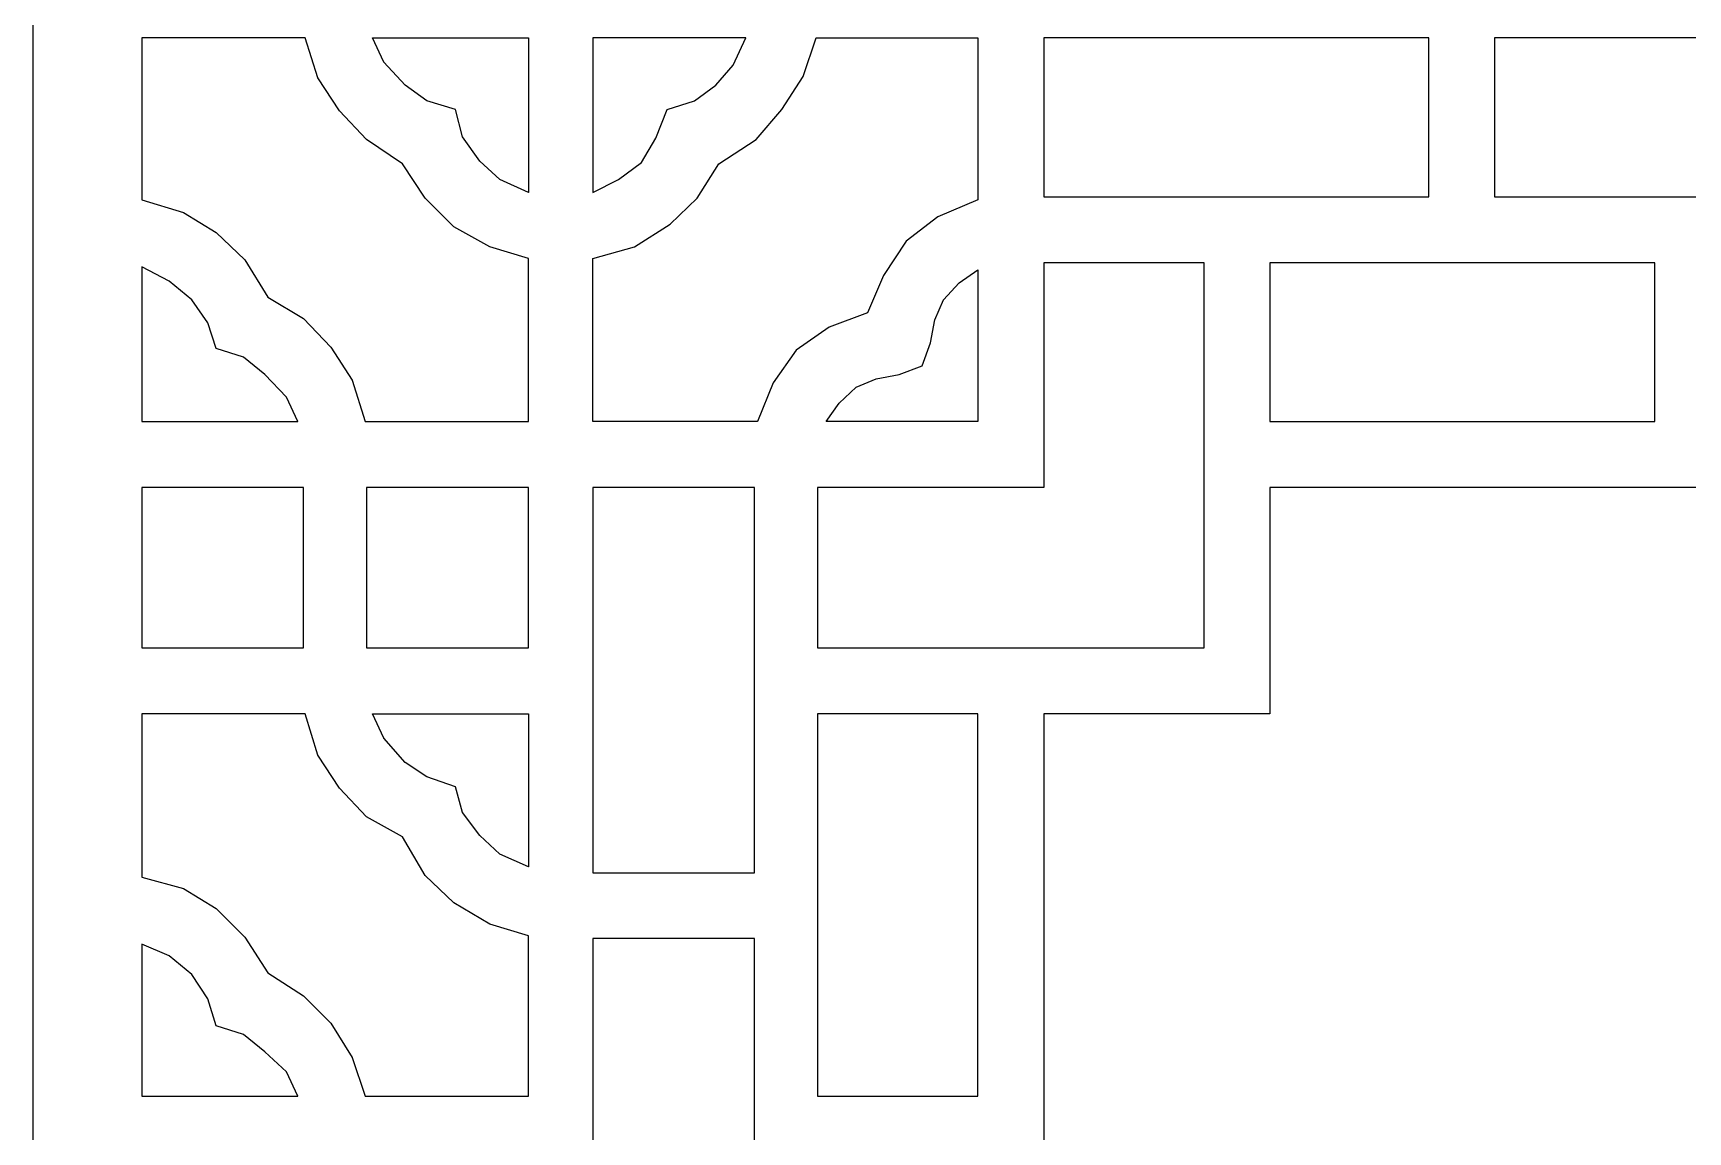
# Model space of a CAD drawing. Header units: centimetres. Extents: x 18.13 to 27, y 0.12 to 9.
# Drawn here: x 18.13 to 22.569, y 4.562 to 7.508 of the extents above; entities that cross this region are included whole.
import ezdxf

# ---------------------------------------------------------------- set-up
doc = ezdxf.new("R2010")
doc.units = ezdxf.units.CM
doc.header["$MEASUREMENT"] = 0
doc.layers.add('layer 1', color=7, linetype='Continuous')

msp = doc.modelspace()

# ---------------------------------------------------------------- linework, layer by layer
at = {"layer": 'layer 1', "color": 250}
for points, knots in [([(18.13026, 9.00077), (18.13026, 9.00077), (18.13026, 0.12357), (18.13026, 0.12357), (18.13026, 0.12357), (18.13026, 0.12357), (26.99977, 0.12357), (26.99977, 0.12357), (26.99977, 0.12357), (26.99977, 0.12357), (26.99977, 9.00077), (26.99977, 9.00077), (26.99977, 9.00077), (26.99977, 9.00077), (18.13026, 9.00077), (18.13026, 9.00077)], [0, 0, 0, 0, 0.2, 0.2, 0.2, 0.2, 0.4, 0.4, 0.4, 0.4, 0.6, 0.6, 0.6, 0.6, 1, 1, 1, 1]), ([(19.02104, 6.46662), (19.02104, 6.46662), (18.98652, 6.57798), (18.98652, 6.57798), (18.98652, 6.57798), (18.98652, 6.57798), (18.9289, 6.66628), (18.9289, 6.66628), (18.9289, 6.66628), (18.9289, 6.66628), (18.85594, 6.74308), (18.85594, 6.74308), (18.85594, 6.74308), (18.85594, 6.74308), (18.75995, 6.80066), (18.75995, 6.80066), (18.75995, 6.80066), (18.75995, 6.80066), (18.69855, 6.90049), (18.69855, 6.90049), (18.69855, 6.90049), (18.69855, 6.90049), (18.62174, 6.97349), (18.62174, 6.97349), (18.62174, 6.97349), (18.62174, 6.97349), (18.53341, 7.02721), (18.53341, 7.02721), (18.53341, 7.02721), (18.53341, 7.02721), (18.42207, 7.06176), (18.42207, 7.06176), (18.42207, 7.06176), (18.42207, 7.06176), (18.42207, 7.49564), (18.42207, 7.49564), (18.42207, 7.49564), (18.42207, 7.49564), (18.85981, 7.49564), (18.85981, 7.49564), (18.85981, 7.49564), (18.85981, 7.49564), (18.89436, 7.38811), (18.89436, 7.38811), (18.89436, 7.38811), (18.89436, 7.38811), (18.95194, 7.29984), (18.95194, 7.29984), (18.95194, 7.29984), (18.95194, 7.29984), (19.02491, 7.22301), (19.02491, 7.22301), (19.02491, 7.22301), (19.02491, 7.22301), (19.12088, 7.15777), (19.12088, 7.15777), (19.12088, 7.15777), (19.12088, 7.15777), (19.18233, 7.06562), (19.18233, 7.06562), (19.18233, 7.06562), (19.18233, 7.06562), (19.25913, 6.9888), (19.25913, 6.9888), (19.25913, 6.9888), (19.25913, 6.9888), (19.3551, 6.93508), (19.3551, 6.93508), (19.3551, 6.93508), (19.3551, 6.93508), (19.45879, 6.90432), (19.45879, 6.90432), (19.45879, 6.90432), (19.45879, 6.90432), (19.45879, 6.46662), (19.45879, 6.46662), (19.45879, 6.46662), (19.45879, 6.46662), (19.02104, 6.46662), (19.02104, 6.46662)], [0, 0, 0, 0, 0.047619, 0.047619, 0.047619, 0.047619, 0.0952381, 0.0952381, 0.0952381, 0.0952381, 0.1428571, 0.1428571, 0.1428571, 0.1428571, 0.1904762, 0.1904762, 0.1904762, 0.1904762, 0.2380952, 0.2380952, 0.2380952, 0.2380952, 0.2857143, 0.2857143, 0.2857143, 0.2857143, 0.3333333, 0.3333333, 0.3333333, 0.3333333, 0.3809524, 0.3809524, 0.3809524, 0.3809524, 0.4285714, 0.4285714, 0.4285714, 0.4285714, 0.4761905, 0.4761905, 0.4761905, 0.4761905, 0.5238095, 0.5238095, 0.5238095, 0.5238095, 0.5714286, 0.5714286, 0.5714286, 0.5714286, 0.6190476, 0.6190476, 0.6190476, 0.6190476, 0.6666667, 0.6666667, 0.6666667, 0.6666667, 0.7142857, 0.7142857, 0.7142857, 0.7142857, 0.7619048, 0.7619048, 0.7619048, 0.7619048, 0.8095238, 0.8095238, 0.8095238, 0.8095238, 0.8571429, 0.8571429, 0.8571429, 0.8571429, 0.9047619, 0.9047619, 0.9047619, 0.9047619, 1, 1, 1, 1]), ([(19.45879, 7.08096), (19.45879, 7.08096), (19.45879, 7.49564), (19.45879, 7.49564), (19.45879, 7.49564), (19.45879, 7.49564), (19.04026, 7.49564), (19.04026, 7.49564), (19.04026, 7.49564), (19.04026, 7.49564), (19.07097, 7.43041), (19.07097, 7.43041), (19.07097, 7.43041), (19.07097, 7.43041), (19.12858, 7.36895), (19.12858, 7.36895), (19.12858, 7.36895), (19.12858, 7.36895), (19.18617, 7.32669), (19.18617, 7.32669), (19.18617, 7.32669), (19.18617, 7.32669), (19.26294, 7.30367), (19.26294, 7.30367), (19.26294, 7.30367), (19.26294, 7.30367), (19.28217, 7.2307), (19.28217, 7.2307), (19.28217, 7.2307), (19.28217, 7.2307), (19.32823, 7.16544), (19.32823, 7.16544), (19.32823, 7.16544), (19.32823, 7.16544), (19.382, 7.11553), (19.382, 7.11553), (19.382, 7.11553), (19.382, 7.11553), (19.45879, 7.08096), (19.45879, 7.08096)], [0, 0, 0, 0, 0.0909091, 0.0909091, 0.0909091, 0.0909091, 0.1818182, 0.1818182, 0.1818182, 0.1818182, 0.2727273, 0.2727273, 0.2727273, 0.2727273, 0.3636364, 0.3636364, 0.3636364, 0.3636364, 0.4545455, 0.4545455, 0.4545455, 0.4545455, 0.5454545, 0.5454545, 0.5454545, 0.5454545, 0.6363636, 0.6363636, 0.6363636, 0.6363636, 0.7272727, 0.7272727, 0.7272727, 0.7272727, 0.8181818, 0.8181818, 0.8181818, 0.8181818, 1, 1, 1, 1]), ([(19.63155, 7.49564), (19.63155, 7.49564), (20.04239, 7.49564), (20.04239, 7.49564), (20.04239, 7.49564), (20.04239, 7.49564), (20.00784, 7.42272), (20.00784, 7.42272), (20.00784, 7.42272), (20.00784, 7.42272), (19.96178, 7.36895), (19.96178, 7.36895), (19.96178, 7.36895), (19.96178, 7.36895), (19.90418, 7.32669), (19.90418, 7.32669), (19.90418, 7.32669), (19.90418, 7.32669), (19.83119, 7.30367), (19.83119, 7.30367), (19.83119, 7.30367), (19.83119, 7.30367), (19.80049, 7.22686), (19.80049, 7.22686), (19.80049, 7.22686), (19.80049, 7.22686), (19.76209, 7.1616), (19.76209, 7.1616), (19.76209, 7.1616), (19.76209, 7.1616), (19.7007, 7.11553), (19.7007, 7.11553), (19.7007, 7.11553), (19.7007, 7.11553), (19.63155, 7.08096), (19.63155, 7.08096), (19.63155, 7.08096), (19.63155, 7.08096), (19.63155, 7.49564), (19.63155, 7.49564)], [0, 0, 0, 0, 0.0909091, 0.0909091, 0.0909091, 0.0909091, 0.1818182, 0.1818182, 0.1818182, 0.1818182, 0.2727273, 0.2727273, 0.2727273, 0.2727273, 0.3636364, 0.3636364, 0.3636364, 0.3636364, 0.4545455, 0.4545455, 0.4545455, 0.4545455, 0.5454545, 0.5454545, 0.5454545, 0.5454545, 0.6363636, 0.6363636, 0.6363636, 0.6363636, 0.7272727, 0.7272727, 0.7272727, 0.7272727, 0.8181818, 0.8181818, 0.8181818, 0.8181818, 1, 1, 1, 1]), ([(20.66442, 7.06176), (20.66442, 7.06176), (20.66442, 7.49564), (20.66442, 7.49564), (20.66442, 7.49564), (20.66442, 7.49564), (20.23055, 7.49564), (20.23055, 7.49564), (20.23055, 7.49564), (20.23055, 7.49564), (20.19595, 7.39196), (20.19595, 7.39196), (20.19595, 7.39196), (20.19595, 7.39196), (20.13838, 7.30367), (20.13838, 7.30367), (20.13838, 7.30367), (20.13838, 7.30367), (20.06927, 7.22301), (20.06927, 7.22301), (20.06927, 7.22301), (20.06927, 7.22301), (19.96948, 7.15777), (19.96948, 7.15777), (19.96948, 7.15777), (19.96948, 7.15777), (19.91185, 7.06562), (19.91185, 7.06562), (19.91185, 7.06562), (19.91185, 7.06562), (19.83888, 6.99647), (19.83888, 6.99647), (19.83888, 6.99647), (19.83888, 6.99647), (19.74293, 6.93508), (19.74293, 6.93508), (19.74293, 6.93508), (19.74293, 6.93508), (19.63155, 6.90432), (19.63155, 6.90432), (19.63155, 6.90432), (19.63155, 6.90432), (19.63155, 6.46662), (19.63155, 6.46662), (19.63155, 6.46662), (19.63155, 6.46662), (20.07312, 6.46662), (20.07312, 6.46662), (20.07312, 6.46662), (20.07312, 6.46662), (20.11535, 6.57028), (20.11535, 6.57028), (20.11535, 6.57028), (20.11535, 6.57028), (20.17679, 6.65861), (20.17679, 6.65861), (20.17679, 6.65861), (20.17679, 6.65861), (20.26508, 6.72005), (20.26508, 6.72005), (20.26508, 6.72005), (20.26508, 6.72005), (20.36876, 6.75847), (20.36876, 6.75847), (20.36876, 6.75847), (20.36876, 6.75847), (20.411, 6.85825), (20.411, 6.85825), (20.411, 6.85825), (20.411, 6.85825), (20.47244, 6.9504), (20.47244, 6.9504), (20.47244, 6.9504), (20.47244, 6.9504), (20.55692, 7.01568), (20.55692, 7.01568), (20.55692, 7.01568), (20.55692, 7.01568), (20.66442, 7.06176), (20.66442, 7.06176)], [0, 0, 0, 0, 0.047619, 0.047619, 0.047619, 0.047619, 0.0952381, 0.0952381, 0.0952381, 0.0952381, 0.1428571, 0.1428571, 0.1428571, 0.1428571, 0.1904762, 0.1904762, 0.1904762, 0.1904762, 0.2380952, 0.2380952, 0.2380952, 0.2380952, 0.2857143, 0.2857143, 0.2857143, 0.2857143, 0.3333333, 0.3333333, 0.3333333, 0.3333333, 0.3809524, 0.3809524, 0.3809524, 0.3809524, 0.4285714, 0.4285714, 0.4285714, 0.4285714, 0.4761905, 0.4761905, 0.4761905, 0.4761905, 0.5238095, 0.5238095, 0.5238095, 0.5238095, 0.5714286, 0.5714286, 0.5714286, 0.5714286, 0.6190476, 0.6190476, 0.6190476, 0.6190476, 0.6666667, 0.6666667, 0.6666667, 0.6666667, 0.7142857, 0.7142857, 0.7142857, 0.7142857, 0.7619048, 0.7619048, 0.7619048, 0.7619048, 0.8095238, 0.8095238, 0.8095238, 0.8095238, 0.8571429, 0.8571429, 0.8571429, 0.8571429, 0.9047619, 0.9047619, 0.9047619, 0.9047619, 1, 1, 1, 1]), ([(20.84102, 7.06944), (20.84102, 7.06944), (20.84102, 7.49564), (20.84102, 7.49564), (20.84102, 7.49564), (20.84102, 7.49564), (21.87388, 7.49564), (21.87388, 7.49564), (21.87388, 7.49564), (21.87388, 7.49564), (21.87388, 7.06944), (21.87388, 7.06944), (21.87388, 7.06944), (21.87388, 7.06944), (20.84102, 7.06944), (20.84102, 7.06944)], [0, 0, 0, 0, 0.2, 0.2, 0.2, 0.2, 0.4, 0.4, 0.4, 0.4, 0.6, 0.6, 0.6, 0.6, 1, 1, 1, 1]), ([(22.0505, 7.49564), (22.0505, 7.49564), (22.565, 7.49564), (22.565, 7.49564), (22.565, 7.49564), (22.565, 7.49564), (23.07952, 7.49564), (23.07952, 7.49564), (23.07952, 7.49564), (23.07952, 7.49564), (23.07952, 7.06944), (23.07952, 7.06944), (23.07952, 7.06944), (23.07952, 7.06944), (22.565, 7.06944), (22.565, 7.06944), (22.565, 7.06944), (22.565, 7.06944), (22.0505, 7.06944), (22.0505, 7.06944), (22.0505, 7.06944), (22.0505, 7.06944), (22.0505, 7.49564), (22.0505, 7.49564)], [0, 0, 0, 0, 0.1428571, 0.1428571, 0.1428571, 0.1428571, 0.2857143, 0.2857143, 0.2857143, 0.2857143, 0.4285714, 0.4285714, 0.4285714, 0.4285714, 0.5714286, 0.5714286, 0.5714286, 0.5714286, 0.7142857, 0.7142857, 0.7142857, 0.7142857, 1, 1, 1, 1]), ([(18.84058, 6.46662), (18.84058, 6.46662), (18.42207, 6.46662), (18.42207, 6.46662), (18.42207, 6.46662), (18.42207, 6.46662), (18.42207, 6.88131), (18.42207, 6.88131), (18.42207, 6.88131), (18.42207, 6.88131), (18.49504, 6.8429), (18.49504, 6.8429), (18.49504, 6.8429), (18.49504, 6.8429), (18.55645, 6.79298), (18.55645, 6.79298), (18.55645, 6.79298), (18.55645, 6.79298), (18.5987, 6.73157), (18.5987, 6.73157), (18.5987, 6.73157), (18.5987, 6.73157), (18.62174, 6.66243), (18.62174, 6.66243), (18.62174, 6.66243), (18.62174, 6.66243), (18.69472, 6.63941), (18.69472, 6.63941), (18.69472, 6.63941), (18.69472, 6.63941), (18.75227, 6.59335), (18.75227, 6.59335), (18.75227, 6.59335), (18.75227, 6.59335), (18.80988, 6.53191), (18.80988, 6.53191), (18.80988, 6.53191), (18.80988, 6.53191), (18.84058, 6.46662), (18.84058, 6.46662)], [0, 0, 0, 0, 0.0909091, 0.0909091, 0.0909091, 0.0909091, 0.1818182, 0.1818182, 0.1818182, 0.1818182, 0.2727273, 0.2727273, 0.2727273, 0.2727273, 0.3636364, 0.3636364, 0.3636364, 0.3636364, 0.4545455, 0.4545455, 0.4545455, 0.4545455, 0.5454545, 0.5454545, 0.5454545, 0.5454545, 0.6363636, 0.6363636, 0.6363636, 0.6363636, 0.7272727, 0.7272727, 0.7272727, 0.7272727, 0.8181818, 0.8181818, 0.8181818, 0.8181818, 1, 1, 1, 1]), ([(20.23439, 6.28999), (20.23439, 6.28999), (20.84102, 6.28999), (20.84102, 6.28999), (20.84102, 6.28999), (20.84102, 6.28999), (20.84102, 6.89283), (20.84102, 6.89283), (20.84102, 6.89283), (20.84102, 6.89283), (21.27103, 6.89283), (21.27103, 6.89283), (21.27103, 6.89283), (21.27103, 6.89283), (21.27103, 5.85996), (21.27103, 5.85996), (21.27103, 5.85996), (21.27103, 5.85996), (20.23439, 5.85996), (20.23439, 5.85996), (20.23439, 5.85996), (20.23439, 5.85996), (20.23439, 6.28999), (20.23439, 6.28999)], [0, 0, 0, 0, 0.1428571, 0.1428571, 0.1428571, 0.1428571, 0.2857143, 0.2857143, 0.2857143, 0.2857143, 0.4285714, 0.4285714, 0.4285714, 0.4285714, 0.5714286, 0.5714286, 0.5714286, 0.5714286, 0.7142857, 0.7142857, 0.7142857, 0.7142857, 1, 1, 1, 1]), ([(21.44771, 6.46662), (21.44771, 6.46662), (21.44771, 6.89283), (21.44771, 6.89283), (21.44771, 6.89283), (21.44771, 6.89283), (22.48053, 6.89283), (22.48053, 6.89283), (22.48053, 6.89283), (22.48053, 6.89283), (22.48053, 6.46662), (22.48053, 6.46662), (22.48053, 6.46662), (22.48053, 6.46662), (21.44771, 6.46662), (21.44771, 6.46662)], [0, 0, 0, 0, 0.2, 0.2, 0.2, 0.2, 0.4, 0.4, 0.4, 0.4, 0.6, 0.6, 0.6, 0.6, 1, 1, 1, 1]), ([(20.2574, 6.46662), (20.2574, 6.46662), (20.66442, 6.46662), (20.66442, 6.46662), (20.66442, 6.46662), (20.66442, 6.46662), (20.66442, 6.87364), (20.66442, 6.87364), (20.66442, 6.87364), (20.66442, 6.87364), (20.61451, 6.83909), (20.61451, 6.83909), (20.61451, 6.83909), (20.61451, 6.83909), (20.57226, 6.79298), (20.57226, 6.79298), (20.57226, 6.79298), (20.57226, 6.79298), (20.54922, 6.73927), (20.54922, 6.73927), (20.54922, 6.73927), (20.54922, 6.73927), (20.53769, 6.67779), (20.53769, 6.67779), (20.53769, 6.67779), (20.53769, 6.67779), (20.51469, 6.61634), (20.51469, 6.61634), (20.51469, 6.61634), (20.51469, 6.61634), (20.45325, 6.59335), (20.45325, 6.59335), (20.45325, 6.59335), (20.45325, 6.59335), (20.3918, 6.58182), (20.3918, 6.58182), (20.3918, 6.58182), (20.3918, 6.58182), (20.33805, 6.55879), (20.33805, 6.55879), (20.33805, 6.55879), (20.33805, 6.55879), (20.29198, 6.51652), (20.29198, 6.51652), (20.29198, 6.51652), (20.29198, 6.51652), (20.2574, 6.46662), (20.2574, 6.46662)], [0, 0, 0, 0, 0.0769231, 0.0769231, 0.0769231, 0.0769231, 0.1538462, 0.1538462, 0.1538462, 0.1538462, 0.2307692, 0.2307692, 0.2307692, 0.2307692, 0.3076923, 0.3076923, 0.3076923, 0.3076923, 0.3846154, 0.3846154, 0.3846154, 0.3846154, 0.4615385, 0.4615385, 0.4615385, 0.4615385, 0.5384615, 0.5384615, 0.5384615, 0.5384615, 0.6153846, 0.6153846, 0.6153846, 0.6153846, 0.6923077, 0.6923077, 0.6923077, 0.6923077, 0.7692308, 0.7692308, 0.7692308, 0.7692308, 0.8461538, 0.8461538, 0.8461538, 0.8461538, 1, 1, 1, 1]), ([(18.85594, 5.85996), (18.85594, 5.85996), (18.42207, 5.85996), (18.42207, 5.85996), (18.42207, 5.85996), (18.42207, 5.85996), (18.42207, 6.28999), (18.42207, 6.28999), (18.42207, 6.28999), (18.42207, 6.28999), (18.85594, 6.28999), (18.85594, 6.28999), (18.85594, 6.28999), (18.85594, 6.28999), (18.85594, 5.85996), (18.85594, 5.85996)], [0, 0, 0, 0, 0.2, 0.2, 0.2, 0.2, 0.4, 0.4, 0.4, 0.4, 0.6, 0.6, 0.6, 0.6, 1, 1, 1, 1]), ([(19.45879, 5.85996), (19.45879, 5.85996), (19.02491, 5.85996), (19.02491, 5.85996), (19.02491, 5.85996), (19.02491, 5.85996), (19.02491, 6.28999), (19.02491, 6.28999), (19.02491, 6.28999), (19.02491, 6.28999), (19.45879, 6.28999), (19.45879, 6.28999), (19.45879, 6.28999), (19.45879, 6.28999), (19.45879, 5.85996), (19.45879, 5.85996)], [0, 0, 0, 0, 0.2, 0.2, 0.2, 0.2, 0.4, 0.4, 0.4, 0.4, 0.6, 0.6, 0.6, 0.6, 1, 1, 1, 1]), ([(19.63155, 6.28999), (19.63155, 6.28999), (20.06541, 6.28999), (20.06541, 6.28999), (20.06541, 6.28999), (20.06541, 6.28999), (20.06541, 5.25716), (20.06541, 5.25716), (20.06541, 5.25716), (20.06541, 5.25716), (19.63155, 5.25716), (19.63155, 5.25716), (19.63155, 5.25716), (19.63155, 5.25716), (19.63155, 6.28999), (19.63155, 6.28999)], [0, 0, 0, 0, 0.2, 0.2, 0.2, 0.2, 0.4, 0.4, 0.4, 0.4, 0.6, 0.6, 0.6, 0.6, 1, 1, 1, 1]), ([(20.84102, 5.68333), (20.84102, 5.68333), (21.44771, 5.68333), (21.44771, 5.68333), (21.44771, 5.68333), (21.44771, 5.68333), (21.44771, 6.28999), (21.44771, 6.28999), (21.44771, 6.28999), (21.44771, 6.28999), (22.565, 6.28999), (22.565, 6.28999), (22.565, 6.28999), (22.565, 6.28999), (23.68235, 6.28999), (23.68235, 6.28999), (23.68235, 6.28999), (23.68235, 6.28999), (23.68235, 5.68333), (23.68235, 5.68333), (23.68235, 5.68333), (23.68235, 5.68333), (24.28899, 5.68333), (24.28899, 5.68333), (24.28899, 5.68333), (24.28899, 5.68333), (24.28899, 4.56217), (24.28899, 4.56217), (24.28899, 4.56217), (24.28899, 4.56217), (24.28899, 3.44485), (24.28899, 3.44485), (24.28899, 3.44485), (24.28899, 3.44485), (23.68235, 3.44485), (23.68235, 3.44485), (23.68235, 3.44485), (23.68235, 3.44485), (23.68235, 2.84205), (23.68235, 2.84205), (23.68235, 2.84205), (23.68235, 2.84205), (22.565, 2.84205), (22.565, 2.84205), (22.565, 2.84205), (22.565, 2.84205), (21.44771, 2.84205), (21.44771, 2.84205), (21.44771, 2.84205), (21.44771, 2.84205), (21.44771, 3.44485), (21.44771, 3.44485), (21.44771, 3.44485), (21.44771, 3.44485), (20.84102, 3.44485), (20.84102, 3.44485), (20.84102, 3.44485), (20.84102, 3.44485), (20.84102, 4.56217), (20.84102, 4.56217), (20.84102, 4.56217), (20.84102, 4.56217), (20.84102, 5.68333), (20.84102, 5.68333)], [0, 0, 0, 0, 0.0588235, 0.0588235, 0.0588235, 0.0588235, 0.1176471, 0.1176471, 0.1176471, 0.1176471, 0.1764706, 0.1764706, 0.1764706, 0.1764706, 0.2352941, 0.2352941, 0.2352941, 0.2352941, 0.2941176, 0.2941176, 0.2941176, 0.2941176, 0.3529412, 0.3529412, 0.3529412, 0.3529412, 0.4117647, 0.4117647, 0.4117647, 0.4117647, 0.4705882, 0.4705882, 0.4705882, 0.4705882, 0.5294118, 0.5294118, 0.5294118, 0.5294118, 0.5882353, 0.5882353, 0.5882353, 0.5882353, 0.6470588, 0.6470588, 0.6470588, 0.6470588, 0.7058824, 0.7058824, 0.7058824, 0.7058824, 0.7647059, 0.7647059, 0.7647059, 0.7647059, 0.8235294, 0.8235294, 0.8235294, 0.8235294, 0.8823529, 0.8823529, 0.8823529, 0.8823529, 1, 1, 1, 1]), ([(18.42207, 5.68333), (18.42207, 5.68333), (18.85981, 5.68333), (18.85981, 5.68333), (18.85981, 5.68333), (18.85981, 5.68333), (18.89436, 5.57201), (18.89436, 5.57201), (18.89436, 5.57201), (18.89436, 5.57201), (18.95194, 5.48368), (18.95194, 5.48368), (18.95194, 5.48368), (18.95194, 5.48368), (19.02491, 5.4069), (19.02491, 5.4069), (19.02491, 5.4069), (19.02491, 5.4069), (19.12088, 5.35313), (19.12088, 5.35313), (19.12088, 5.35313), (19.12088, 5.35313), (19.18233, 5.24947), (19.18233, 5.24947), (19.18233, 5.24947), (19.18233, 5.24947), (19.25913, 5.17653), (19.25913, 5.17653), (19.25913, 5.17653), (19.25913, 5.17653), (19.3551, 5.1189), (19.3551, 5.1189), (19.3551, 5.1189), (19.3551, 5.1189), (19.45879, 5.08819), (19.45879, 5.08819), (19.45879, 5.08819), (19.45879, 5.08819), (19.45879, 4.65816), (19.45879, 4.65816), (19.45879, 4.65816), (19.45879, 4.65816), (19.02104, 4.65816), (19.02104, 4.65816), (19.02104, 4.65816), (19.02104, 4.65816), (18.98652, 4.76184), (18.98652, 4.76184), (18.98652, 4.76184), (18.98652, 4.76184), (18.9289, 4.85396), (18.9289, 4.85396), (18.9289, 4.85396), (18.9289, 4.85396), (18.85594, 4.92694), (18.85594, 4.92694), (18.85594, 4.92694), (18.85594, 4.92694), (18.75995, 4.98837), (18.75995, 4.98837), (18.75995, 4.98837), (18.75995, 4.98837), (18.69855, 5.08437), (18.69855, 5.08437), (18.69855, 5.08437), (18.69855, 5.08437), (18.62174, 5.16117), (18.62174, 5.16117), (18.62174, 5.16117), (18.62174, 5.16117), (18.53341, 5.21491), (18.53341, 5.21491), (18.53341, 5.21491), (18.53341, 5.21491), (18.42207, 5.24562), (18.42207, 5.24562), (18.42207, 5.24562), (18.42207, 5.24562), (18.42207, 5.68333), (18.42207, 5.68333)], [0, 0, 0, 0, 0.047619, 0.047619, 0.047619, 0.047619, 0.0952381, 0.0952381, 0.0952381, 0.0952381, 0.1428571, 0.1428571, 0.1428571, 0.1428571, 0.1904762, 0.1904762, 0.1904762, 0.1904762, 0.2380952, 0.2380952, 0.2380952, 0.2380952, 0.2857143, 0.2857143, 0.2857143, 0.2857143, 0.3333333, 0.3333333, 0.3333333, 0.3333333, 0.3809524, 0.3809524, 0.3809524, 0.3809524, 0.4285714, 0.4285714, 0.4285714, 0.4285714, 0.4761905, 0.4761905, 0.4761905, 0.4761905, 0.5238095, 0.5238095, 0.5238095, 0.5238095, 0.5714286, 0.5714286, 0.5714286, 0.5714286, 0.6190476, 0.6190476, 0.6190476, 0.6190476, 0.6666667, 0.6666667, 0.6666667, 0.6666667, 0.7142857, 0.7142857, 0.7142857, 0.7142857, 0.7619048, 0.7619048, 0.7619048, 0.7619048, 0.8095238, 0.8095238, 0.8095238, 0.8095238, 0.8571429, 0.8571429, 0.8571429, 0.8571429, 0.9047619, 0.9047619, 0.9047619, 0.9047619, 1, 1, 1, 1]), ([(19.45879, 5.27252), (19.45879, 5.27252), (19.45879, 5.68333), (19.45879, 5.68333), (19.45879, 5.68333), (19.45879, 5.68333), (19.04026, 5.68333), (19.04026, 5.68333), (19.04026, 5.68333), (19.04026, 5.68333), (19.07097, 5.61806), (19.07097, 5.61806), (19.07097, 5.61806), (19.07097, 5.61806), (19.12858, 5.55278), (19.12858, 5.55278), (19.12858, 5.55278), (19.12858, 5.55278), (19.18617, 5.51441), (19.18617, 5.51441), (19.18617, 5.51441), (19.18617, 5.51441), (19.26294, 5.48754), (19.26294, 5.48754), (19.26294, 5.48754), (19.26294, 5.48754), (19.28217, 5.41843), (19.28217, 5.41843), (19.28217, 5.41843), (19.28217, 5.41843), (19.32823, 5.35698), (19.32823, 5.35698), (19.32823, 5.35698), (19.32823, 5.35698), (19.382, 5.30705), (19.382, 5.30705), (19.382, 5.30705), (19.382, 5.30705), (19.45879, 5.27252), (19.45879, 5.27252)], [0, 0, 0, 0, 0.0909091, 0.0909091, 0.0909091, 0.0909091, 0.1818182, 0.1818182, 0.1818182, 0.1818182, 0.2727273, 0.2727273, 0.2727273, 0.2727273, 0.3636364, 0.3636364, 0.3636364, 0.3636364, 0.4545455, 0.4545455, 0.4545455, 0.4545455, 0.5454545, 0.5454545, 0.5454545, 0.5454545, 0.6363636, 0.6363636, 0.6363636, 0.6363636, 0.7272727, 0.7272727, 0.7272727, 0.7272727, 0.8181818, 0.8181818, 0.8181818, 0.8181818, 1, 1, 1, 1]), ([(20.23439, 5.68333), (20.23439, 5.68333), (20.66442, 5.68333), (20.66442, 5.68333), (20.66442, 5.68333), (20.66442, 5.68333), (20.66442, 4.65816), (20.66442, 4.65816), (20.66442, 4.65816), (20.66442, 4.65816), (20.23439, 4.65816), (20.23439, 4.65816), (20.23439, 4.65816), (20.23439, 4.65816), (20.23439, 5.68333), (20.23439, 5.68333)], [0, 0, 0, 0, 0.2, 0.2, 0.2, 0.2, 0.4, 0.4, 0.4, 0.4, 0.6, 0.6, 0.6, 0.6, 1, 1, 1, 1]), ([(18.84058, 4.65816), (18.84058, 4.65816), (18.42207, 4.65816), (18.42207, 4.65816), (18.42207, 4.65816), (18.42207, 4.65816), (18.42207, 5.06515), (18.42207, 5.06515), (18.42207, 5.06515), (18.42207, 5.06515), (18.49504, 5.03444), (18.49504, 5.03444), (18.49504, 5.03444), (18.49504, 5.03444), (18.55645, 4.98455), (18.55645, 4.98455), (18.55645, 4.98455), (18.55645, 4.98455), (18.5987, 4.91926), (18.5987, 4.91926), (18.5987, 4.91926), (18.5987, 4.91926), (18.62174, 4.84633), (18.62174, 4.84633), (18.62174, 4.84633), (18.62174, 4.84633), (18.69472, 4.82329), (18.69472, 4.82329), (18.69472, 4.82329), (18.69472, 4.82329), (18.75227, 4.7772), (18.75227, 4.7772), (18.75227, 4.7772), (18.75227, 4.7772), (18.80988, 4.72345), (18.80988, 4.72345), (18.80988, 4.72345), (18.80988, 4.72345), (18.84058, 4.65816), (18.84058, 4.65816)], [0, 0, 0, 0, 0.0909091, 0.0909091, 0.0909091, 0.0909091, 0.1818182, 0.1818182, 0.1818182, 0.1818182, 0.2727273, 0.2727273, 0.2727273, 0.2727273, 0.3636364, 0.3636364, 0.3636364, 0.3636364, 0.4545455, 0.4545455, 0.4545455, 0.4545455, 0.5454545, 0.5454545, 0.5454545, 0.5454545, 0.6363636, 0.6363636, 0.6363636, 0.6363636, 0.7272727, 0.7272727, 0.7272727, 0.7272727, 0.8181818, 0.8181818, 0.8181818, 0.8181818, 1, 1, 1, 1]), ([(19.63155, 4.05152), (19.63155, 4.05152), (19.63155, 4.56217), (19.63155, 4.56217), (19.63155, 4.56217), (19.63155, 4.56217), (19.63155, 5.08053), (19.63155, 5.08053), (19.63155, 5.08053), (19.63155, 5.08053), (20.06541, 5.08053), (20.06541, 5.08053), (20.06541, 5.08053), (20.06541, 5.08053), (20.06541, 4.56217), (20.06541, 4.56217), (20.06541, 4.56217), (20.06541, 4.56217), (20.06541, 4.05152), (20.06541, 4.05152), (20.06541, 4.05152), (20.06541, 4.05152), (19.63155, 4.05152), (19.63155, 4.05152)], [0, 0, 0, 0, 0.1428571, 0.1428571, 0.1428571, 0.1428571, 0.2857143, 0.2857143, 0.2857143, 0.2857143, 0.4285714, 0.4285714, 0.4285714, 0.4285714, 0.5714286, 0.5714286, 0.5714286, 0.5714286, 0.7142857, 0.7142857, 0.7142857, 0.7142857, 1, 1, 1, 1])]:
    msp.add_open_spline(points, degree=3, knots=knots, dxfattribs=at)
at = {"layer": 'layer 1', "lineweight": 9}
for points, knots in [([(18.13026, 9.00077), (18.13026, 9.00077), (18.13026, 0.12357), (18.13026, 0.12357), (18.13026, 0.12357), (18.13026, 0.12357), (26.99977, 0.12357), (26.99977, 0.12357), (26.99977, 0.12357), (26.99977, 0.12357), (26.99977, 9.00077), (26.99977, 9.00077), (26.99977, 9.00077), (26.99977, 9.00077), (18.13026, 9.00077), (18.13026, 9.00077)], [0, 0, 0, 0, 0.2, 0.2, 0.2, 0.2, 0.4, 0.4, 0.4, 0.4, 0.6, 0.6, 0.6, 0.6, 1, 1, 1, 1]), ([(19.02104, 6.46662), (19.02104, 6.46662), (18.98652, 6.57798), (18.98652, 6.57798), (18.98652, 6.57798), (18.98652, 6.57798), (18.9289, 6.66628), (18.9289, 6.66628), (18.9289, 6.66628), (18.9289, 6.66628), (18.85594, 6.74308), (18.85594, 6.74308), (18.85594, 6.74308), (18.85594, 6.74308), (18.75995, 6.80066), (18.75995, 6.80066), (18.75995, 6.80066), (18.75995, 6.80066), (18.69855, 6.90049), (18.69855, 6.90049), (18.69855, 6.90049), (18.69855, 6.90049), (18.62174, 6.97349), (18.62174, 6.97349), (18.62174, 6.97349), (18.62174, 6.97349), (18.53341, 7.02721), (18.53341, 7.02721), (18.53341, 7.02721), (18.53341, 7.02721), (18.42207, 7.06176), (18.42207, 7.06176), (18.42207, 7.06176), (18.42207, 7.06176), (18.42207, 7.49564), (18.42207, 7.49564), (18.42207, 7.49564), (18.42207, 7.49564), (18.85981, 7.49564), (18.85981, 7.49564), (18.85981, 7.49564), (18.85981, 7.49564), (18.89436, 7.38811), (18.89436, 7.38811), (18.89436, 7.38811), (18.89436, 7.38811), (18.95194, 7.29984), (18.95194, 7.29984), (18.95194, 7.29984), (18.95194, 7.29984), (19.02491, 7.22301), (19.02491, 7.22301), (19.02491, 7.22301), (19.02491, 7.22301), (19.12088, 7.15777), (19.12088, 7.15777), (19.12088, 7.15777), (19.12088, 7.15777), (19.18233, 7.06562), (19.18233, 7.06562), (19.18233, 7.06562), (19.18233, 7.06562), (19.25913, 6.9888), (19.25913, 6.9888), (19.25913, 6.9888), (19.25913, 6.9888), (19.3551, 6.93508), (19.3551, 6.93508), (19.3551, 6.93508), (19.3551, 6.93508), (19.45879, 6.90432), (19.45879, 6.90432), (19.45879, 6.90432), (19.45879, 6.90432), (19.45879, 6.46662), (19.45879, 6.46662), (19.45879, 6.46662), (19.45879, 6.46662), (19.02104, 6.46662), (19.02104, 6.46662)], [0, 0, 0, 0, 0.047619, 0.047619, 0.047619, 0.047619, 0.0952381, 0.0952381, 0.0952381, 0.0952381, 0.1428571, 0.1428571, 0.1428571, 0.1428571, 0.1904762, 0.1904762, 0.1904762, 0.1904762, 0.2380952, 0.2380952, 0.2380952, 0.2380952, 0.2857143, 0.2857143, 0.2857143, 0.2857143, 0.3333333, 0.3333333, 0.3333333, 0.3333333, 0.3809524, 0.3809524, 0.3809524, 0.3809524, 0.4285714, 0.4285714, 0.4285714, 0.4285714, 0.4761905, 0.4761905, 0.4761905, 0.4761905, 0.5238095, 0.5238095, 0.5238095, 0.5238095, 0.5714286, 0.5714286, 0.5714286, 0.5714286, 0.6190476, 0.6190476, 0.6190476, 0.6190476, 0.6666667, 0.6666667, 0.6666667, 0.6666667, 0.7142857, 0.7142857, 0.7142857, 0.7142857, 0.7619048, 0.7619048, 0.7619048, 0.7619048, 0.8095238, 0.8095238, 0.8095238, 0.8095238, 0.8571429, 0.8571429, 0.8571429, 0.8571429, 0.9047619, 0.9047619, 0.9047619, 0.9047619, 1, 1, 1, 1]), ([(19.45879, 7.08096), (19.45879, 7.08096), (19.45879, 7.49564), (19.45879, 7.49564), (19.45879, 7.49564), (19.45879, 7.49564), (19.04026, 7.49564), (19.04026, 7.49564), (19.04026, 7.49564), (19.04026, 7.49564), (19.07097, 7.43041), (19.07097, 7.43041), (19.07097, 7.43041), (19.07097, 7.43041), (19.12858, 7.36895), (19.12858, 7.36895), (19.12858, 7.36895), (19.12858, 7.36895), (19.18617, 7.32669), (19.18617, 7.32669), (19.18617, 7.32669), (19.18617, 7.32669), (19.26294, 7.30367), (19.26294, 7.30367), (19.26294, 7.30367), (19.26294, 7.30367), (19.28217, 7.2307), (19.28217, 7.2307), (19.28217, 7.2307), (19.28217, 7.2307), (19.32823, 7.16544), (19.32823, 7.16544), (19.32823, 7.16544), (19.32823, 7.16544), (19.382, 7.11553), (19.382, 7.11553), (19.382, 7.11553), (19.382, 7.11553), (19.45879, 7.08096), (19.45879, 7.08096)], [0, 0, 0, 0, 0.0909091, 0.0909091, 0.0909091, 0.0909091, 0.1818182, 0.1818182, 0.1818182, 0.1818182, 0.2727273, 0.2727273, 0.2727273, 0.2727273, 0.3636364, 0.3636364, 0.3636364, 0.3636364, 0.4545455, 0.4545455, 0.4545455, 0.4545455, 0.5454545, 0.5454545, 0.5454545, 0.5454545, 0.6363636, 0.6363636, 0.6363636, 0.6363636, 0.7272727, 0.7272727, 0.7272727, 0.7272727, 0.8181818, 0.8181818, 0.8181818, 0.8181818, 1, 1, 1, 1]), ([(19.63155, 7.49564), (19.63155, 7.49564), (20.04239, 7.49564), (20.04239, 7.49564), (20.04239, 7.49564), (20.04239, 7.49564), (20.00784, 7.42272), (20.00784, 7.42272), (20.00784, 7.42272), (20.00784, 7.42272), (19.96178, 7.36895), (19.96178, 7.36895), (19.96178, 7.36895), (19.96178, 7.36895), (19.90418, 7.32669), (19.90418, 7.32669), (19.90418, 7.32669), (19.90418, 7.32669), (19.83119, 7.30367), (19.83119, 7.30367), (19.83119, 7.30367), (19.83119, 7.30367), (19.80049, 7.22686), (19.80049, 7.22686), (19.80049, 7.22686), (19.80049, 7.22686), (19.76209, 7.1616), (19.76209, 7.1616), (19.76209, 7.1616), (19.76209, 7.1616), (19.7007, 7.11553), (19.7007, 7.11553), (19.7007, 7.11553), (19.7007, 7.11553), (19.63155, 7.08096), (19.63155, 7.08096), (19.63155, 7.08096), (19.63155, 7.08096), (19.63155, 7.49564), (19.63155, 7.49564)], [0, 0, 0, 0, 0.0909091, 0.0909091, 0.0909091, 0.0909091, 0.1818182, 0.1818182, 0.1818182, 0.1818182, 0.2727273, 0.2727273, 0.2727273, 0.2727273, 0.3636364, 0.3636364, 0.3636364, 0.3636364, 0.4545455, 0.4545455, 0.4545455, 0.4545455, 0.5454545, 0.5454545, 0.5454545, 0.5454545, 0.6363636, 0.6363636, 0.6363636, 0.6363636, 0.7272727, 0.7272727, 0.7272727, 0.7272727, 0.8181818, 0.8181818, 0.8181818, 0.8181818, 1, 1, 1, 1]), ([(20.66442, 7.06176), (20.66442, 7.06176), (20.66442, 7.49564), (20.66442, 7.49564), (20.66442, 7.49564), (20.66442, 7.49564), (20.23055, 7.49564), (20.23055, 7.49564), (20.23055, 7.49564), (20.23055, 7.49564), (20.19595, 7.39196), (20.19595, 7.39196), (20.19595, 7.39196), (20.19595, 7.39196), (20.13838, 7.30367), (20.13838, 7.30367), (20.13838, 7.30367), (20.13838, 7.30367), (20.06927, 7.22301), (20.06927, 7.22301), (20.06927, 7.22301), (20.06927, 7.22301), (19.96948, 7.15777), (19.96948, 7.15777), (19.96948, 7.15777), (19.96948, 7.15777), (19.91185, 7.06562), (19.91185, 7.06562), (19.91185, 7.06562), (19.91185, 7.06562), (19.83888, 6.99647), (19.83888, 6.99647), (19.83888, 6.99647), (19.83888, 6.99647), (19.74293, 6.93508), (19.74293, 6.93508), (19.74293, 6.93508), (19.74293, 6.93508), (19.63155, 6.90432), (19.63155, 6.90432), (19.63155, 6.90432), (19.63155, 6.90432), (19.63155, 6.46662), (19.63155, 6.46662), (19.63155, 6.46662), (19.63155, 6.46662), (20.07312, 6.46662), (20.07312, 6.46662), (20.07312, 6.46662), (20.07312, 6.46662), (20.11535, 6.57028), (20.11535, 6.57028), (20.11535, 6.57028), (20.11535, 6.57028), (20.17679, 6.65861), (20.17679, 6.65861), (20.17679, 6.65861), (20.17679, 6.65861), (20.26508, 6.72005), (20.26508, 6.72005), (20.26508, 6.72005), (20.26508, 6.72005), (20.36876, 6.75847), (20.36876, 6.75847), (20.36876, 6.75847), (20.36876, 6.75847), (20.411, 6.85825), (20.411, 6.85825), (20.411, 6.85825), (20.411, 6.85825), (20.47244, 6.9504), (20.47244, 6.9504), (20.47244, 6.9504), (20.47244, 6.9504), (20.55692, 7.01568), (20.55692, 7.01568), (20.55692, 7.01568), (20.55692, 7.01568), (20.66442, 7.06176), (20.66442, 7.06176)], [0, 0, 0, 0, 0.047619, 0.047619, 0.047619, 0.047619, 0.0952381, 0.0952381, 0.0952381, 0.0952381, 0.1428571, 0.1428571, 0.1428571, 0.1428571, 0.1904762, 0.1904762, 0.1904762, 0.1904762, 0.2380952, 0.2380952, 0.2380952, 0.2380952, 0.2857143, 0.2857143, 0.2857143, 0.2857143, 0.3333333, 0.3333333, 0.3333333, 0.3333333, 0.3809524, 0.3809524, 0.3809524, 0.3809524, 0.4285714, 0.4285714, 0.4285714, 0.4285714, 0.4761905, 0.4761905, 0.4761905, 0.4761905, 0.5238095, 0.5238095, 0.5238095, 0.5238095, 0.5714286, 0.5714286, 0.5714286, 0.5714286, 0.6190476, 0.6190476, 0.6190476, 0.6190476, 0.6666667, 0.6666667, 0.6666667, 0.6666667, 0.7142857, 0.7142857, 0.7142857, 0.7142857, 0.7619048, 0.7619048, 0.7619048, 0.7619048, 0.8095238, 0.8095238, 0.8095238, 0.8095238, 0.8571429, 0.8571429, 0.8571429, 0.8571429, 0.9047619, 0.9047619, 0.9047619, 0.9047619, 1, 1, 1, 1]), ([(20.84102, 7.06944), (20.84102, 7.06944), (20.84102, 7.49564), (20.84102, 7.49564), (20.84102, 7.49564), (20.84102, 7.49564), (21.87388, 7.49564), (21.87388, 7.49564), (21.87388, 7.49564), (21.87388, 7.49564), (21.87388, 7.06944), (21.87388, 7.06944), (21.87388, 7.06944), (21.87388, 7.06944), (20.84102, 7.06944), (20.84102, 7.06944)], [0, 0, 0, 0, 0.2, 0.2, 0.2, 0.2, 0.4, 0.4, 0.4, 0.4, 0.6, 0.6, 0.6, 0.6, 1, 1, 1, 1]), ([(22.0505, 7.49564), (22.0505, 7.49564), (22.565, 7.49564), (22.565, 7.49564), (22.565, 7.49564), (22.565, 7.49564), (23.07952, 7.49564), (23.07952, 7.49564), (23.07952, 7.49564), (23.07952, 7.49564), (23.07952, 7.06944), (23.07952, 7.06944), (23.07952, 7.06944), (23.07952, 7.06944), (22.565, 7.06944), (22.565, 7.06944), (22.565, 7.06944), (22.565, 7.06944), (22.0505, 7.06944), (22.0505, 7.06944), (22.0505, 7.06944), (22.0505, 7.06944), (22.0505, 7.49564), (22.0505, 7.49564)], [0, 0, 0, 0, 0.1428571, 0.1428571, 0.1428571, 0.1428571, 0.2857143, 0.2857143, 0.2857143, 0.2857143, 0.4285714, 0.4285714, 0.4285714, 0.4285714, 0.5714286, 0.5714286, 0.5714286, 0.5714286, 0.7142857, 0.7142857, 0.7142857, 0.7142857, 1, 1, 1, 1]), ([(18.84058, 6.46662), (18.84058, 6.46662), (18.42207, 6.46662), (18.42207, 6.46662), (18.42207, 6.46662), (18.42207, 6.46662), (18.42207, 6.88131), (18.42207, 6.88131), (18.42207, 6.88131), (18.42207, 6.88131), (18.49504, 6.8429), (18.49504, 6.8429), (18.49504, 6.8429), (18.49504, 6.8429), (18.55645, 6.79298), (18.55645, 6.79298), (18.55645, 6.79298), (18.55645, 6.79298), (18.5987, 6.73157), (18.5987, 6.73157), (18.5987, 6.73157), (18.5987, 6.73157), (18.62174, 6.66243), (18.62174, 6.66243), (18.62174, 6.66243), (18.62174, 6.66243), (18.69472, 6.63941), (18.69472, 6.63941), (18.69472, 6.63941), (18.69472, 6.63941), (18.75227, 6.59335), (18.75227, 6.59335), (18.75227, 6.59335), (18.75227, 6.59335), (18.80988, 6.53191), (18.80988, 6.53191), (18.80988, 6.53191), (18.80988, 6.53191), (18.84058, 6.46662), (18.84058, 6.46662)], [0, 0, 0, 0, 0.0909091, 0.0909091, 0.0909091, 0.0909091, 0.1818182, 0.1818182, 0.1818182, 0.1818182, 0.2727273, 0.2727273, 0.2727273, 0.2727273, 0.3636364, 0.3636364, 0.3636364, 0.3636364, 0.4545455, 0.4545455, 0.4545455, 0.4545455, 0.5454545, 0.5454545, 0.5454545, 0.5454545, 0.6363636, 0.6363636, 0.6363636, 0.6363636, 0.7272727, 0.7272727, 0.7272727, 0.7272727, 0.8181818, 0.8181818, 0.8181818, 0.8181818, 1, 1, 1, 1]), ([(20.23439, 6.28999), (20.23439, 6.28999), (20.84102, 6.28999), (20.84102, 6.28999), (20.84102, 6.28999), (20.84102, 6.28999), (20.84102, 6.89283), (20.84102, 6.89283), (20.84102, 6.89283), (20.84102, 6.89283), (21.27103, 6.89283), (21.27103, 6.89283), (21.27103, 6.89283), (21.27103, 6.89283), (21.27103, 5.85996), (21.27103, 5.85996), (21.27103, 5.85996), (21.27103, 5.85996), (20.23439, 5.85996), (20.23439, 5.85996), (20.23439, 5.85996), (20.23439, 5.85996), (20.23439, 6.28999), (20.23439, 6.28999)], [0, 0, 0, 0, 0.1428571, 0.1428571, 0.1428571, 0.1428571, 0.2857143, 0.2857143, 0.2857143, 0.2857143, 0.4285714, 0.4285714, 0.4285714, 0.4285714, 0.5714286, 0.5714286, 0.5714286, 0.5714286, 0.7142857, 0.7142857, 0.7142857, 0.7142857, 1, 1, 1, 1]), ([(21.44771, 6.46662), (21.44771, 6.46662), (21.44771, 6.89283), (21.44771, 6.89283), (21.44771, 6.89283), (21.44771, 6.89283), (22.48053, 6.89283), (22.48053, 6.89283), (22.48053, 6.89283), (22.48053, 6.89283), (22.48053, 6.46662), (22.48053, 6.46662), (22.48053, 6.46662), (22.48053, 6.46662), (21.44771, 6.46662), (21.44771, 6.46662)], [0, 0, 0, 0, 0.2, 0.2, 0.2, 0.2, 0.4, 0.4, 0.4, 0.4, 0.6, 0.6, 0.6, 0.6, 1, 1, 1, 1]), ([(20.2574, 6.46662), (20.2574, 6.46662), (20.66442, 6.46662), (20.66442, 6.46662), (20.66442, 6.46662), (20.66442, 6.46662), (20.66442, 6.87364), (20.66442, 6.87364), (20.66442, 6.87364), (20.66442, 6.87364), (20.61451, 6.83909), (20.61451, 6.83909), (20.61451, 6.83909), (20.61451, 6.83909), (20.57226, 6.79298), (20.57226, 6.79298), (20.57226, 6.79298), (20.57226, 6.79298), (20.54922, 6.73927), (20.54922, 6.73927), (20.54922, 6.73927), (20.54922, 6.73927), (20.53769, 6.67779), (20.53769, 6.67779), (20.53769, 6.67779), (20.53769, 6.67779), (20.51469, 6.61634), (20.51469, 6.61634), (20.51469, 6.61634), (20.51469, 6.61634), (20.45325, 6.59335), (20.45325, 6.59335), (20.45325, 6.59335), (20.45325, 6.59335), (20.3918, 6.58182), (20.3918, 6.58182), (20.3918, 6.58182), (20.3918, 6.58182), (20.33805, 6.55879), (20.33805, 6.55879), (20.33805, 6.55879), (20.33805, 6.55879), (20.29198, 6.51652), (20.29198, 6.51652), (20.29198, 6.51652), (20.29198, 6.51652), (20.2574, 6.46662), (20.2574, 6.46662)], [0, 0, 0, 0, 0.0769231, 0.0769231, 0.0769231, 0.0769231, 0.1538462, 0.1538462, 0.1538462, 0.1538462, 0.2307692, 0.2307692, 0.2307692, 0.2307692, 0.3076923, 0.3076923, 0.3076923, 0.3076923, 0.3846154, 0.3846154, 0.3846154, 0.3846154, 0.4615385, 0.4615385, 0.4615385, 0.4615385, 0.5384615, 0.5384615, 0.5384615, 0.5384615, 0.6153846, 0.6153846, 0.6153846, 0.6153846, 0.6923077, 0.6923077, 0.6923077, 0.6923077, 0.7692308, 0.7692308, 0.7692308, 0.7692308, 0.8461538, 0.8461538, 0.8461538, 0.8461538, 1, 1, 1, 1]), ([(18.85594, 5.85996), (18.85594, 5.85996), (18.42207, 5.85996), (18.42207, 5.85996), (18.42207, 5.85996), (18.42207, 5.85996), (18.42207, 6.28999), (18.42207, 6.28999), (18.42207, 6.28999), (18.42207, 6.28999), (18.85594, 6.28999), (18.85594, 6.28999), (18.85594, 6.28999), (18.85594, 6.28999), (18.85594, 5.85996), (18.85594, 5.85996)], [0, 0, 0, 0, 0.2, 0.2, 0.2, 0.2, 0.4, 0.4, 0.4, 0.4, 0.6, 0.6, 0.6, 0.6, 1, 1, 1, 1]), ([(19.45879, 5.85996), (19.45879, 5.85996), (19.02491, 5.85996), (19.02491, 5.85996), (19.02491, 5.85996), (19.02491, 5.85996), (19.02491, 6.28999), (19.02491, 6.28999), (19.02491, 6.28999), (19.02491, 6.28999), (19.45879, 6.28999), (19.45879, 6.28999), (19.45879, 6.28999), (19.45879, 6.28999), (19.45879, 5.85996), (19.45879, 5.85996)], [0, 0, 0, 0, 0.2, 0.2, 0.2, 0.2, 0.4, 0.4, 0.4, 0.4, 0.6, 0.6, 0.6, 0.6, 1, 1, 1, 1]), ([(19.63155, 6.28999), (19.63155, 6.28999), (20.06541, 6.28999), (20.06541, 6.28999), (20.06541, 6.28999), (20.06541, 6.28999), (20.06541, 5.25716), (20.06541, 5.25716), (20.06541, 5.25716), (20.06541, 5.25716), (19.63155, 5.25716), (19.63155, 5.25716), (19.63155, 5.25716), (19.63155, 5.25716), (19.63155, 6.28999), (19.63155, 6.28999)], [0, 0, 0, 0, 0.2, 0.2, 0.2, 0.2, 0.4, 0.4, 0.4, 0.4, 0.6, 0.6, 0.6, 0.6, 1, 1, 1, 1]), ([(20.84102, 5.68333), (20.84102, 5.68333), (21.44771, 5.68333), (21.44771, 5.68333), (21.44771, 5.68333), (21.44771, 5.68333), (21.44771, 6.28999), (21.44771, 6.28999), (21.44771, 6.28999), (21.44771, 6.28999), (22.565, 6.28999), (22.565, 6.28999), (22.565, 6.28999), (22.565, 6.28999), (23.68235, 6.28999), (23.68235, 6.28999), (23.68235, 6.28999), (23.68235, 6.28999), (23.68235, 5.68333), (23.68235, 5.68333), (23.68235, 5.68333), (23.68235, 5.68333), (24.28899, 5.68333), (24.28899, 5.68333), (24.28899, 5.68333), (24.28899, 5.68333), (24.28899, 4.56217), (24.28899, 4.56217), (24.28899, 4.56217), (24.28899, 4.56217), (24.28899, 3.44485), (24.28899, 3.44485), (24.28899, 3.44485), (24.28899, 3.44485), (23.68235, 3.44485), (23.68235, 3.44485), (23.68235, 3.44485), (23.68235, 3.44485), (23.68235, 2.84205), (23.68235, 2.84205), (23.68235, 2.84205), (23.68235, 2.84205), (22.565, 2.84205), (22.565, 2.84205), (22.565, 2.84205), (22.565, 2.84205), (21.44771, 2.84205), (21.44771, 2.84205), (21.44771, 2.84205), (21.44771, 2.84205), (21.44771, 3.44485), (21.44771, 3.44485), (21.44771, 3.44485), (21.44771, 3.44485), (20.84102, 3.44485), (20.84102, 3.44485), (20.84102, 3.44485), (20.84102, 3.44485), (20.84102, 4.56217), (20.84102, 4.56217), (20.84102, 4.56217), (20.84102, 4.56217), (20.84102, 5.68333), (20.84102, 5.68333)], [0, 0, 0, 0, 0.0588235, 0.0588235, 0.0588235, 0.0588235, 0.1176471, 0.1176471, 0.1176471, 0.1176471, 0.1764706, 0.1764706, 0.1764706, 0.1764706, 0.2352941, 0.2352941, 0.2352941, 0.2352941, 0.2941176, 0.2941176, 0.2941176, 0.2941176, 0.3529412, 0.3529412, 0.3529412, 0.3529412, 0.4117647, 0.4117647, 0.4117647, 0.4117647, 0.4705882, 0.4705882, 0.4705882, 0.4705882, 0.5294118, 0.5294118, 0.5294118, 0.5294118, 0.5882353, 0.5882353, 0.5882353, 0.5882353, 0.6470588, 0.6470588, 0.6470588, 0.6470588, 0.7058824, 0.7058824, 0.7058824, 0.7058824, 0.7647059, 0.7647059, 0.7647059, 0.7647059, 0.8235294, 0.8235294, 0.8235294, 0.8235294, 0.8823529, 0.8823529, 0.8823529, 0.8823529, 1, 1, 1, 1]), ([(18.42207, 5.68333), (18.42207, 5.68333), (18.85981, 5.68333), (18.85981, 5.68333), (18.85981, 5.68333), (18.85981, 5.68333), (18.89436, 5.57201), (18.89436, 5.57201), (18.89436, 5.57201), (18.89436, 5.57201), (18.95194, 5.48368), (18.95194, 5.48368), (18.95194, 5.48368), (18.95194, 5.48368), (19.02491, 5.4069), (19.02491, 5.4069), (19.02491, 5.4069), (19.02491, 5.4069), (19.12088, 5.35313), (19.12088, 5.35313), (19.12088, 5.35313), (19.12088, 5.35313), (19.18233, 5.24947), (19.18233, 5.24947), (19.18233, 5.24947), (19.18233, 5.24947), (19.25913, 5.17653), (19.25913, 5.17653), (19.25913, 5.17653), (19.25913, 5.17653), (19.3551, 5.1189), (19.3551, 5.1189), (19.3551, 5.1189), (19.3551, 5.1189), (19.45879, 5.08819), (19.45879, 5.08819), (19.45879, 5.08819), (19.45879, 5.08819), (19.45879, 4.65816), (19.45879, 4.65816), (19.45879, 4.65816), (19.45879, 4.65816), (19.02104, 4.65816), (19.02104, 4.65816), (19.02104, 4.65816), (19.02104, 4.65816), (18.98652, 4.76184), (18.98652, 4.76184), (18.98652, 4.76184), (18.98652, 4.76184), (18.9289, 4.85396), (18.9289, 4.85396), (18.9289, 4.85396), (18.9289, 4.85396), (18.85594, 4.92694), (18.85594, 4.92694), (18.85594, 4.92694), (18.85594, 4.92694), (18.75995, 4.98837), (18.75995, 4.98837), (18.75995, 4.98837), (18.75995, 4.98837), (18.69855, 5.08437), (18.69855, 5.08437), (18.69855, 5.08437), (18.69855, 5.08437), (18.62174, 5.16117), (18.62174, 5.16117), (18.62174, 5.16117), (18.62174, 5.16117), (18.53341, 5.21491), (18.53341, 5.21491), (18.53341, 5.21491), (18.53341, 5.21491), (18.42207, 5.24562), (18.42207, 5.24562), (18.42207, 5.24562), (18.42207, 5.24562), (18.42207, 5.68333), (18.42207, 5.68333)], [0, 0, 0, 0, 0.047619, 0.047619, 0.047619, 0.047619, 0.0952381, 0.0952381, 0.0952381, 0.0952381, 0.1428571, 0.1428571, 0.1428571, 0.1428571, 0.1904762, 0.1904762, 0.1904762, 0.1904762, 0.2380952, 0.2380952, 0.2380952, 0.2380952, 0.2857143, 0.2857143, 0.2857143, 0.2857143, 0.3333333, 0.3333333, 0.3333333, 0.3333333, 0.3809524, 0.3809524, 0.3809524, 0.3809524, 0.4285714, 0.4285714, 0.4285714, 0.4285714, 0.4761905, 0.4761905, 0.4761905, 0.4761905, 0.5238095, 0.5238095, 0.5238095, 0.5238095, 0.5714286, 0.5714286, 0.5714286, 0.5714286, 0.6190476, 0.6190476, 0.6190476, 0.6190476, 0.6666667, 0.6666667, 0.6666667, 0.6666667, 0.7142857, 0.7142857, 0.7142857, 0.7142857, 0.7619048, 0.7619048, 0.7619048, 0.7619048, 0.8095238, 0.8095238, 0.8095238, 0.8095238, 0.8571429, 0.8571429, 0.8571429, 0.8571429, 0.9047619, 0.9047619, 0.9047619, 0.9047619, 1, 1, 1, 1]), ([(19.45879, 5.27252), (19.45879, 5.27252), (19.45879, 5.68333), (19.45879, 5.68333), (19.45879, 5.68333), (19.45879, 5.68333), (19.04026, 5.68333), (19.04026, 5.68333), (19.04026, 5.68333), (19.04026, 5.68333), (19.07097, 5.61806), (19.07097, 5.61806), (19.07097, 5.61806), (19.07097, 5.61806), (19.12858, 5.55278), (19.12858, 5.55278), (19.12858, 5.55278), (19.12858, 5.55278), (19.18617, 5.51441), (19.18617, 5.51441), (19.18617, 5.51441), (19.18617, 5.51441), (19.26294, 5.48754), (19.26294, 5.48754), (19.26294, 5.48754), (19.26294, 5.48754), (19.28217, 5.41843), (19.28217, 5.41843), (19.28217, 5.41843), (19.28217, 5.41843), (19.32823, 5.35698), (19.32823, 5.35698), (19.32823, 5.35698), (19.32823, 5.35698), (19.382, 5.30705), (19.382, 5.30705), (19.382, 5.30705), (19.382, 5.30705), (19.45879, 5.27252), (19.45879, 5.27252)], [0, 0, 0, 0, 0.0909091, 0.0909091, 0.0909091, 0.0909091, 0.1818182, 0.1818182, 0.1818182, 0.1818182, 0.2727273, 0.2727273, 0.2727273, 0.2727273, 0.3636364, 0.3636364, 0.3636364, 0.3636364, 0.4545455, 0.4545455, 0.4545455, 0.4545455, 0.5454545, 0.5454545, 0.5454545, 0.5454545, 0.6363636, 0.6363636, 0.6363636, 0.6363636, 0.7272727, 0.7272727, 0.7272727, 0.7272727, 0.8181818, 0.8181818, 0.8181818, 0.8181818, 1, 1, 1, 1]), ([(20.23439, 5.68333), (20.23439, 5.68333), (20.66442, 5.68333), (20.66442, 5.68333), (20.66442, 5.68333), (20.66442, 5.68333), (20.66442, 4.65816), (20.66442, 4.65816), (20.66442, 4.65816), (20.66442, 4.65816), (20.23439, 4.65816), (20.23439, 4.65816), (20.23439, 4.65816), (20.23439, 4.65816), (20.23439, 5.68333), (20.23439, 5.68333)], [0, 0, 0, 0, 0.2, 0.2, 0.2, 0.2, 0.4, 0.4, 0.4, 0.4, 0.6, 0.6, 0.6, 0.6, 1, 1, 1, 1]), ([(18.84058, 4.65816), (18.84058, 4.65816), (18.42207, 4.65816), (18.42207, 4.65816), (18.42207, 4.65816), (18.42207, 4.65816), (18.42207, 5.06515), (18.42207, 5.06515), (18.42207, 5.06515), (18.42207, 5.06515), (18.49504, 5.03444), (18.49504, 5.03444), (18.49504, 5.03444), (18.49504, 5.03444), (18.55645, 4.98455), (18.55645, 4.98455), (18.55645, 4.98455), (18.55645, 4.98455), (18.5987, 4.91926), (18.5987, 4.91926), (18.5987, 4.91926), (18.5987, 4.91926), (18.62174, 4.84633), (18.62174, 4.84633), (18.62174, 4.84633), (18.62174, 4.84633), (18.69472, 4.82329), (18.69472, 4.82329), (18.69472, 4.82329), (18.69472, 4.82329), (18.75227, 4.7772), (18.75227, 4.7772), (18.75227, 4.7772), (18.75227, 4.7772), (18.80988, 4.72345), (18.80988, 4.72345), (18.80988, 4.72345), (18.80988, 4.72345), (18.84058, 4.65816), (18.84058, 4.65816)], [0, 0, 0, 0, 0.0909091, 0.0909091, 0.0909091, 0.0909091, 0.1818182, 0.1818182, 0.1818182, 0.1818182, 0.2727273, 0.2727273, 0.2727273, 0.2727273, 0.3636364, 0.3636364, 0.3636364, 0.3636364, 0.4545455, 0.4545455, 0.4545455, 0.4545455, 0.5454545, 0.5454545, 0.5454545, 0.5454545, 0.6363636, 0.6363636, 0.6363636, 0.6363636, 0.7272727, 0.7272727, 0.7272727, 0.7272727, 0.8181818, 0.8181818, 0.8181818, 0.8181818, 1, 1, 1, 1]), ([(19.63155, 4.05152), (19.63155, 4.05152), (19.63155, 4.56217), (19.63155, 4.56217), (19.63155, 4.56217), (19.63155, 4.56217), (19.63155, 5.08053), (19.63155, 5.08053), (19.63155, 5.08053), (19.63155, 5.08053), (20.06541, 5.08053), (20.06541, 5.08053), (20.06541, 5.08053), (20.06541, 5.08053), (20.06541, 4.56217), (20.06541, 4.56217), (20.06541, 4.56217), (20.06541, 4.56217), (20.06541, 4.05152), (20.06541, 4.05152), (20.06541, 4.05152), (20.06541, 4.05152), (19.63155, 4.05152), (19.63155, 4.05152)], [0, 0, 0, 0, 0.1428571, 0.1428571, 0.1428571, 0.1428571, 0.2857143, 0.2857143, 0.2857143, 0.2857143, 0.4285714, 0.4285714, 0.4285714, 0.4285714, 0.5714286, 0.5714286, 0.5714286, 0.5714286, 0.7142857, 0.7142857, 0.7142857, 0.7142857, 1, 1, 1, 1])]:
    msp.add_open_spline(points, degree=3, knots=knots, dxfattribs=at)

doc.saveas('drawing.dxf')
